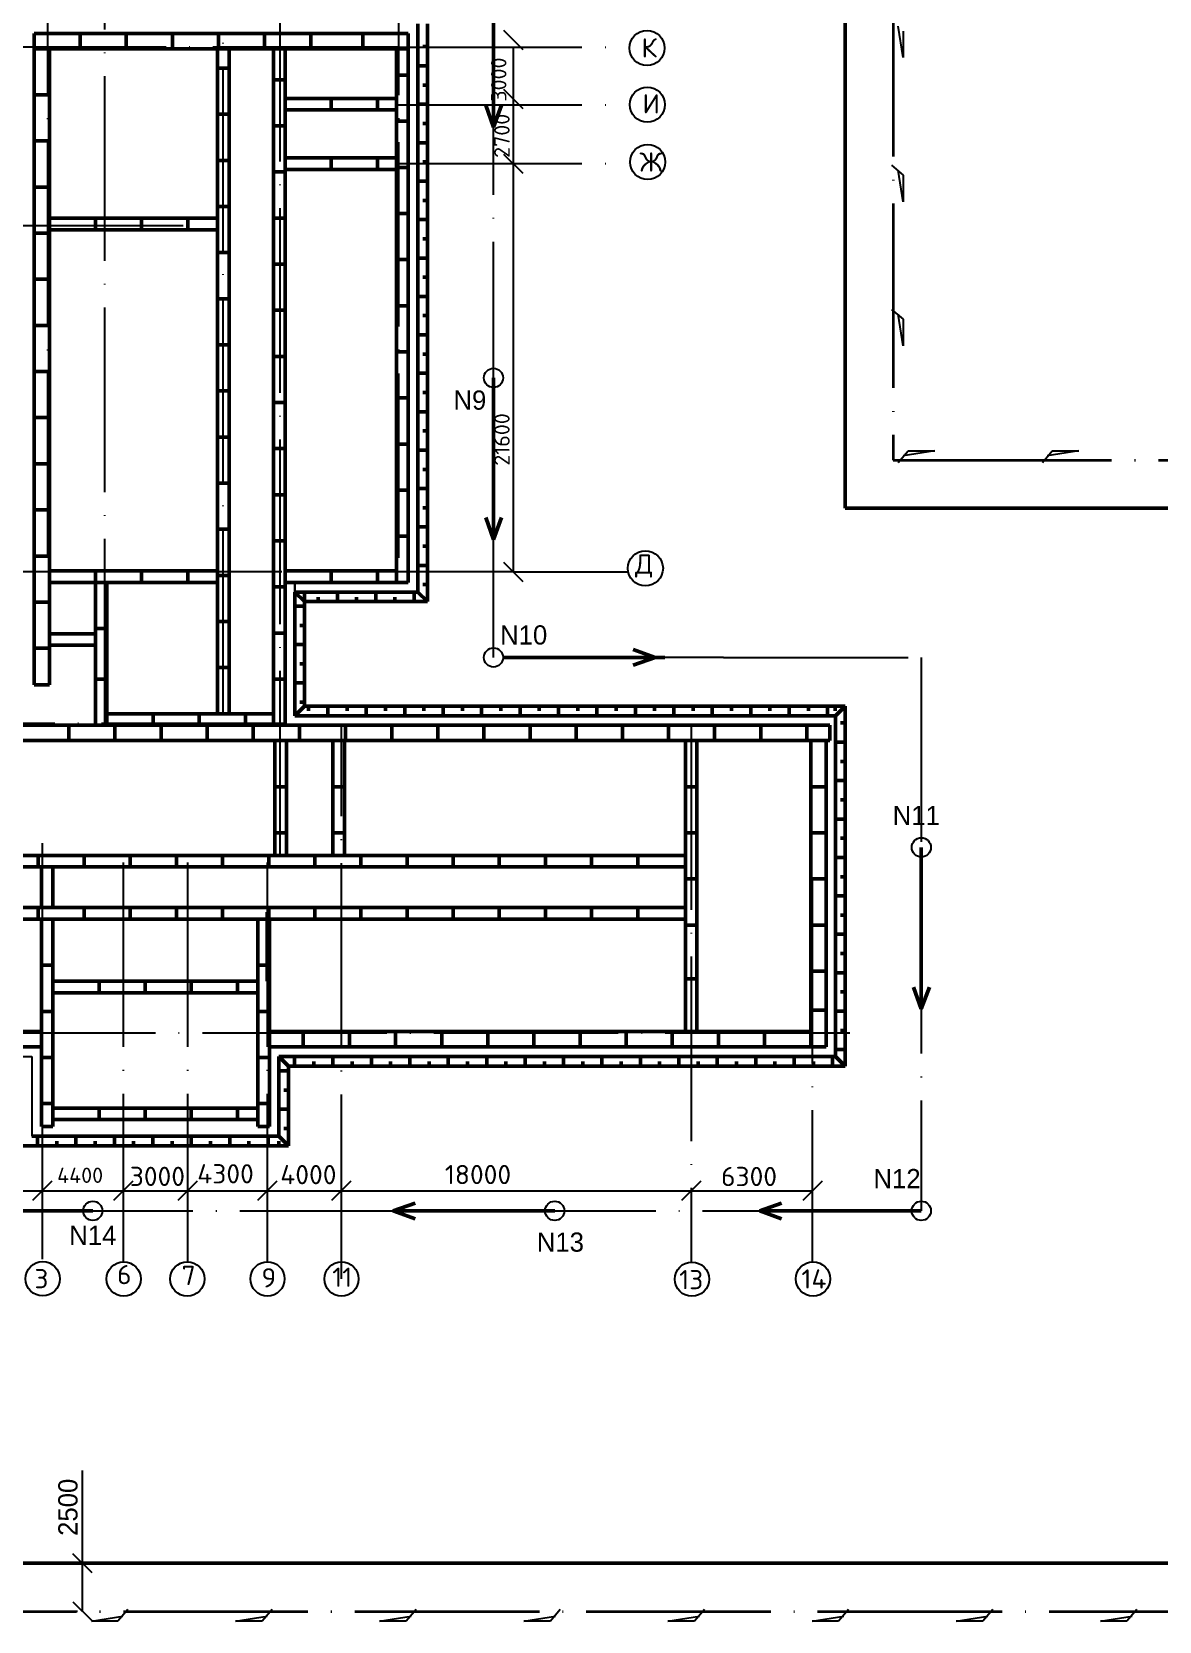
# Model space of a CAD drawing. Header units: millimetres. Extents: x 707 to 5070, y -235 to 1028.
# Drawn here: x 4573.3 to 4720, y 48.3 to 255.1 of the extents above; entities that cross this region are included whole.
import ezdxf

# ---------------------------------------------------------------- set-up
doc = ezdxf.new("R2010")
doc.units = ezdxf.units.MM
doc.linetypes.add('ACAD_ISO04W100', pattern=[30, 24, -3, 0, -3])
doc.dimstyles.new('200', dxfattribs={"dimtxt": 2.5, "dimasz": 2.5, "dimexe": 1.25, "dimexo": 0.625, "dimtad": 1, "dimdec": 0, "dimlfac": 200, "dimtxsty": 'Standard', "dimblk": 'OBLIQUE', "dimcen": 2.5, "dimadec": 0, "dimazin": 0, "dimtfac": 1, "dimtdec": 0, "dimtmove": 0, "dimatfit": 3, "dimldrblk": 'OBLIQUE', "dimfxl": 0, "dimarcsym": 0})

# ---------------------------------------------------------------- blocks, each defined once
blk = doc.blocks.new('_Oblique')
at = {"color": 0, "linetype": 'ByBlock', "lineweight": -2}
blk.add_line((-0.5, -0.5), (0.5, 0.5), dxfattribs=at)
blk = doc.blocks.new('*D301')
at = {"color": 0, "lineweight": -2}
for p, q in [((4579.92, 55.86), (4579.92, 67.95)), ((4579.29, 55.86), (4578.67, 55.86)), ((4579.92, 49.61), (4579.92, 55.86)), ((4579.29, 49.61), (4578.67, 49.61))]:
    blk.add_line(p, q, dxfattribs=at)
at = {"layer": 'Defpoints', "color": 0, "lineweight": -3}
for p in [(4579.92, 55.86), (4579.92, 55.86), (4579.92, 49.61)]:
    blk.add_point(p, dxfattribs=at)
at = {"color": 0, "lineweight": -2, "xscale": 2.5, "yscale": 2.5, "zscale": 2.5}
for p, rotation in [((4579.92, 55.86), 90), ((4579.92, 49.61), 270)]:
    blk.add_blockref('_Oblique', p, dxfattribs=dict(at, rotation=rotation))
at = {"color": 0, "insert": (4578.04, 63.15), "char_height": 2.5, "attachment_point": 5, "rotation": 90}
blk.add_mtext('2500', dxfattribs=at)

msp = doc.modelspace()

# ---------------------------------------------------------------- linework, layer by layer
at = {"linetype": 'ACAD_ISO04W100'}
for p, q in [((4575.4123, 186.6811), (4575.4123, 268.1952)), ((4582.8123, 165.1561), (4582.8123, 268.1952)), ((4598.2373, 166.4061), (4598.2373, 268.1952)), ((4605.6123, 147.9811), (4605.6123, 268.1952)), ((4621.0623, 186.6811), (4621.0623, 268.1952)), ((4633.3758, 173.7292), (4633.3758, 263.7757)), ((4620.8873, 253.1311), (4547.7665, 253.1311)), ((4620.8873, 253.1311), (4650.9917, 253.1311)), ((4620.8873, 245.6311), (4650.9917, 245.6311)), ((4620.8873, 237.9811), (4650.9917, 237.9811)), ((4593.008, 229.8811), (4547.7665, 229.8811)), ((4635.9395, 184.8811), (4469.182, 184.8811)), ((4635.9395, 184.8811), (4650.9917, 184.8811)), ((4663.313, 173.7292), (4633.3758, 173.7292)), ((4663.313, 173.7292), (4689.0258, 173.7292)), ((4689.0258, 173.7292), (4689.0258, 146.1902)), ((4606.4123, 165.1561), (4468.9451, 165.1561)), ((4613.6084, 92.8682), (4613.6084, 165.1561)), ((4659.0873, 164.9061), (4659.0873, 95.1396)), ((4574.6873, 149.5546), (4574.6873, 95.1396)), ((4585.2123, 147.0561), (4585.2123, 95.1396)), ((4593.5873, 147.0561), (4593.5873, 95.1396)), ((4603.9373, 147.0561), (4603.9373, 95.1396)), ((4674.8373, 144.9061), (4674.8373, 95.1396)), ((4689.0258, 146.1902), (4689.0258, 101.7292)), ((4679.7123, 124.8561), (4468.9451, 124.8561)), ((4510.0735, 101.7292), (4688.4368, 101.7292))]:
    msp.add_line(p, q, dxfattribs=at)
at = {"lineweight": 50}
for p, q in [((4633.3758, 263.7757), (4633.3758, 242.7513)), ((4679.1167, 262.8947), (4679.1167, 193.1378)), ((4573.6123, 254.9311), (4579.6123, 254.9311)), ((4573.6123, 254.9311), (4573.6123, 170.1561)), ((4575.4123, 254.9311), (4573.6123, 254.9311)), ((4575.4123, 254.9311), (4621.0623, 254.9311)), ((4579.6123, 254.9311), (4579.6123, 252.9311)), ((4585.6123, 254.9311), (4591.6123, 254.9311)), ((4585.6123, 252.9311), (4585.6123, 254.9311)), ((4591.6123, 254.9311), (4591.6123, 252.9311)), ((4597.6123, 254.9311), (4603.6123, 254.9311)), ((4597.6123, 252.9311), (4597.6123, 254.9311)), ((4603.6123, 254.9311), (4603.6123, 252.9311)), ((4609.6123, 254.9311), (4615.6123, 254.9311)), ((4609.6123, 252.9311), (4609.6123, 254.9311)), ((4616.3907, 254.9311), (4616.3907, 252.9311)), ((4621.0623, 254.9311), (4622.2748, 254.9311)), ((4622.2748, 254.9311), (4622.2748, 184.8811)), ((4623.5248, 254.9311), (4623.5248, 256.1811)), ((4623.5248, 182.2436), (4623.5248, 254.9311)), ((4624.7748, 180.9936), (4624.7748, 256.1811)), ((4624.7748, 255.7054), (4624.7748, 253.2054)), ((4573.6123, 252.9311), (4573.6123, 246.9311)), ((4575.6123, 252.9311), (4573.6123, 252.9311)), ((4575.6123, 252.9311), (4622.2748, 252.9311)), ((4575.6123, 170.1561), (4575.6123, 252.9311)), ((4579.6123, 252.9311), (4585.6123, 252.9311)), ((4591.6123, 252.9311), (4597.6123, 252.9311)), ((4597.4873, 166.4061), (4597.4873, 252.9311)), ((4598.2373, 252.9311), (4598.9873, 252.9311)), ((4598.9873, 252.9311), (4598.9873, 166.4061)), ((4603.6123, 252.9311), (4609.6123, 252.9311)), ((4604.7748, 252.9311), (4604.7748, 164.9061)), ((4606.2748, 183.4936), (4606.2748, 252.9311)), ((4615.6123, 252.9311), (4621.6123, 252.9311)), ((4620.7748, 184.9936), (4620.7748, 252.9311)), ((4624.7748, 253.2054), (4624.1748, 253.2054)), ((4597.4873, 250.4061), (4597.4873, 250.4061)), ((4598.9873, 250.4061), (4597.4873, 250.4061)), ((4598.9873, 244.4061), (4598.9873, 250.4061)), ((4624.7748, 250.7054), (4623.5248, 250.7054)), ((4604.7748, 248.9061), (4606.2748, 248.9061)), ((4604.7748, 242.9061), (4604.7748, 248.9061)), ((4622.2748, 249.4936), (4620.7748, 249.4936)), ((4622.2748, 243.4936), (4622.2748, 249.4936)), ((4624.7748, 248.2054), (4624.1748, 248.2054)), ((4573.6123, 246.9311), (4575.6123, 246.9311)), ((4575.6123, 246.9311), (4575.6123, 240.9311)), ((4606.2748, 246.4686), (4606.2748, 244.9686)), ((4620.7748, 246.4686), (4606.2748, 246.4686)), ((4612.2748, 244.9686), (4612.2748, 246.4686)), ((4612.2748, 246.4686), (4618.2748, 246.4686)), ((4618.2748, 246.4686), (4618.2748, 244.9686)), ((4597.4873, 244.4061), (4598.9873, 244.4061)), ((4597.4873, 238.4061), (4597.4873, 244.4061)), ((4606.2748, 244.9686), (4612.2748, 244.9686)), ((4606.2748, 244.9686), (4620.7748, 244.9686)), ((4624.7748, 245.7054), (4623.5248, 245.7054)), ((4633.3758, 242.7513), (4632.379, 245.6062)), ((4634.4264, 245.6062), (4633.3758, 242.7513)), ((4606.2748, 242.9061), (4604.7748, 242.9061)), ((4606.2748, 236.9061), (4606.2748, 242.9061)), ((4620.7748, 243.4936), (4622.2748, 243.4936)), ((4620.7748, 237.4936), (4620.7748, 243.4936)), ((4624.7748, 243.2054), (4624.1748, 243.2054)), ((4573.6123, 240.9311), (4573.6123, 234.9311)), ((4575.6123, 240.9311), (4573.6123, 240.9311)), ((4624.7748, 240.7054), (4623.5248, 240.7054)), ((4598.9873, 238.4061), (4597.4873, 238.4061)), ((4598.9873, 232.4061), (4598.9873, 238.4061)), ((4606.2748, 238.7311), (4606.2748, 237.2311)), ((4620.7748, 238.7311), (4606.2748, 238.7311)), ((4612.2748, 237.2311), (4612.2748, 238.7311)), ((4618.2748, 238.7311), (4618.2748, 237.2311)), ((4624.7748, 238.2054), (4624.1748, 238.2054)), ((4604.7748, 236.9061), (4606.2748, 236.9061)), ((4604.7748, 230.9061), (4604.7748, 236.9061)), ((4606.2748, 237.2311), (4620.7748, 237.2311)), ((4622.2748, 237.4936), (4620.7748, 237.4936)), ((4622.2748, 231.4936), (4622.2748, 237.4936)), ((4573.6123, 234.9311), (4575.6123, 234.9311)), ((4575.6123, 234.9311), (4575.6123, 228.9311)), ((4624.7748, 235.7054), (4623.5248, 235.7054)), ((4597.4873, 232.4061), (4598.9873, 232.4061)), ((4597.4873, 226.4061), (4597.4873, 232.4061)), ((4624.7748, 233.2054), (4624.1748, 233.2054)), ((4575.6123, 230.8811), (4581.6123, 230.8811)), ((4575.6123, 230.8811), (4597.4873, 230.8811)), ((4581.6123, 230.8811), (4581.6123, 229.3811)), ((4587.6123, 230.8811), (4593.6123, 230.8811)), ((4587.6123, 229.3811), (4587.6123, 230.8811)), ((4593.6123, 230.8811), (4593.6123, 229.3811)), ((4597.4873, 230.8811), (4597.4873, 229.3811)), ((4606.2748, 230.9061), (4604.7748, 230.9061)), ((4606.2748, 224.9061), (4606.2748, 230.9061)), ((4620.7748, 231.4936), (4622.2748, 231.4936)), ((4620.7748, 225.4936), (4620.7748, 231.4936)), ((4624.7748, 230.7054), (4623.5248, 230.7054)), ((4573.6123, 228.9311), (4573.6123, 222.9311)), ((4575.6123, 228.9311), (4573.6123, 228.9311)), ((4597.4873, 229.3811), (4575.6123, 229.3811)), ((4581.6123, 229.3811), (4587.6123, 229.3811)), ((4624.7748, 228.2054), (4624.1748, 228.2054)), ((4598.9873, 226.4061), (4597.4873, 226.4061)), ((4598.9873, 220.4061), (4598.9873, 226.4061)), ((4622.2748, 225.4936), (4620.7748, 225.4936)), ((4622.2748, 219.4936), (4622.2748, 225.4936)), ((4624.7748, 225.7054), (4623.5248, 225.7054)), ((4604.7748, 224.9061), (4606.2748, 224.9061)), ((4604.7748, 218.9061), (4604.7748, 224.9061)), ((4573.6123, 222.9311), (4575.6123, 222.9311)), ((4575.6123, 222.9311), (4575.6123, 216.9311)), ((4624.7748, 223.2054), (4624.1748, 223.2054)), ((4597.4873, 220.4061), (4598.9873, 220.4061)), ((4597.4873, 214.4061), (4597.4873, 220.4061)), ((4620.7748, 219.4936), (4622.2748, 219.4936)), ((4620.7748, 213.4936), (4620.7748, 219.4936)), ((4624.7748, 220.7054), (4623.5248, 220.7054)), ((4606.2748, 218.9061), (4604.7748, 218.9061)), ((4606.2748, 212.9061), (4606.2748, 218.9061)), ((4624.7748, 218.2054), (4624.1748, 218.2054)), ((4573.6123, 216.9311), (4573.6123, 210.9311)), ((4575.6123, 216.9311), (4573.6123, 216.9311)), ((4624.7748, 215.7054), (4623.5248, 215.7054)), ((4598.9873, 214.4061), (4597.4873, 214.4061)), ((4598.9873, 208.4061), (4598.9873, 214.4061)), ((4622.2748, 213.4936), (4620.7748, 213.4936)), ((4622.2748, 207.4936), (4622.2748, 213.4936)), ((4624.7748, 213.2054), (4624.1748, 213.2054)), ((4604.7748, 212.9061), (4606.2748, 212.9061)), ((4604.7748, 206.9061), (4604.7748, 212.9061)), ((4573.6123, 210.9311), (4575.6123, 210.9311)), ((4575.6123, 210.9311), (4575.6123, 204.9311)), ((4624.7748, 210.7054), (4623.5248, 210.7054)), ((4633.3758, 210.105), (4633.3758, 189.0806)), ((4597.4873, 208.4061), (4598.9873, 208.4061)), ((4597.4873, 202.4061), (4597.4873, 208.4061)), ((4606.2748, 206.9061), (4604.7748, 206.9061)), ((4606.2748, 200.9061), (4606.2748, 206.9061)), ((4620.7748, 207.4936), (4622.2748, 207.4936)), ((4620.7748, 201.4936), (4620.7748, 207.4936)), ((4624.7748, 208.2054), (4624.1748, 208.2054)), ((4573.6123, 204.9311), (4573.6123, 198.9311)), ((4575.6123, 204.9311), (4573.6123, 204.9311)), ((4624.7748, 205.7054), (4623.5248, 205.7054)), ((4624.7748, 203.2054), (4624.1748, 203.2054)), ((4598.9873, 202.4061), (4597.4873, 202.4061)), ((4598.9873, 196.4061), (4598.9873, 202.4061)), ((4604.7748, 200.9061), (4606.2748, 200.9061)), ((4604.7748, 194.9061), (4604.7748, 200.9061)), ((4622.2748, 201.4936), (4620.7748, 201.4936)), ((4622.2748, 195.4936), (4622.2748, 201.4936)), ((4624.7748, 200.7054), (4623.5248, 200.7054)), ((4573.6123, 198.9311), (4575.6123, 198.9311)), ((4575.6123, 198.9311), (4575.6123, 192.9311)), ((4624.7748, 198.2054), (4624.1748, 198.2054)), ((4597.4873, 196.4061), (4598.9873, 196.4061)), ((4597.4873, 190.4061), (4597.4873, 196.4061)), ((4606.2748, 194.9061), (4604.7748, 194.9061)), ((4606.2748, 188.9061), (4606.2748, 194.9061)), ((4620.7748, 195.4936), (4622.2748, 195.4936)), ((4620.7748, 189.4936), (4620.7748, 195.4936)), ((4624.7748, 195.7054), (4623.5248, 195.7054)), ((4573.6123, 192.9311), (4573.6123, 186.9311)), ((4575.6123, 192.9311), (4573.6123, 192.9311)), ((4624.7748, 193.2054), (4624.1748, 193.2054)), ((4679.1167, 193.1378), (4689.7667, 193.1378)), ((4689.7667, 193.1378), (4734.7667, 193.1378)), ((4598.9873, 190.4061), (4597.4873, 190.4061)), ((4598.9873, 184.4061), (4598.9873, 190.4061)), ((4624.7748, 190.7054), (4623.5248, 190.7054)), ((4633.3758, 189.0806), (4632.379, 191.9355)), ((4634.4264, 191.9355), (4633.3758, 189.0806)), ((4604.7748, 188.9061), (4606.2748, 188.9061)), ((4604.7748, 182.9061), (4604.7748, 188.9061)), ((4622.2748, 189.4936), (4620.7748, 189.4936)), ((4622.2748, 183.4936), (4622.2748, 189.4936)), ((4624.7748, 188.2054), (4624.1748, 188.2054)), ((4573.6123, 186.9311), (4575.6123, 186.9311)), ((4575.6123, 186.9311), (4575.6123, 180.9311)), ((4575.6123, 184.9936), (4575.6123, 183.4936)), ((4597.4873, 184.9936), (4575.6123, 184.9936)), ((4581.6123, 184.9936), (4587.6123, 184.9936)), ((4581.6123, 183.4936), (4581.6123, 184.9936)), ((4587.6123, 184.9936), (4587.6123, 183.4936)), ((4593.6123, 183.4936), (4593.6123, 184.9936)), ((4597.4873, 183.4936), (4597.4873, 184.9936)), ((4597.4873, 184.4061), (4598.9873, 184.4061)), ((4597.4873, 178.4061), (4597.4873, 184.4061)), ((4606.2748, 184.9936), (4620.7748, 184.9936)), ((4606.2748, 183.4936), (4606.2748, 184.9936)), ((4612.2748, 184.9936), (4618.2748, 184.9936)), ((4612.2748, 183.4936), (4612.2748, 184.9936)), ((4618.2748, 184.9936), (4618.2748, 183.4936)), ((4620.7748, 184.9936), (4620.7748, 183.4936)), ((4622.2748, 184.8811), (4622.2748, 183.4936)), ((4624.7748, 185.7054), (4623.5248, 185.7054)), ((4575.6123, 183.4936), (4581.6123, 183.4936)), ((4575.6123, 183.4936), (4581.5998, 183.4936)), ((4581.5998, 183.4936), (4583.0998, 183.4936)), ((4581.5998, 164.9061), (4581.5998, 183.4936)), ((4581.6123, 183.4936), (4581.6123, 177.4936)), ((4583.0998, 183.4936), (4597.4873, 183.4936)), ((4583.0998, 183.4936), (4583.0998, 164.9061)), ((4587.6123, 183.4936), (4593.6123, 183.4936)), ((4606.2748, 182.9061), (4604.7748, 182.9061)), ((4606.2748, 183.4936), (4612.2748, 183.4936)), ((4606.2748, 183.4936), (4622.2748, 183.4936)), ((4606.2748, 164.9061), (4606.2748, 183.4936)), ((4606.2748, 176.9061), (4606.2748, 182.9061)), ((4607.5248, 166.1561), (4607.5248, 182.2436)), ((4607.5248, 182.2436), (4622.2748, 182.2436)), ((4608.7748, 180.9936), (4607.5248, 182.2436)), ((4608.7748, 180.9936), (4608.7748, 182.2436)), ((4613.0662, 180.9936), (4613.0662, 182.2436)), ((4618.0662, 180.9936), (4618.0662, 182.2436)), ((4622.2748, 182.2436), (4623.5248, 182.2436)), ((4623.0662, 180.9936), (4623.0662, 182.2436)), ((4624.7748, 180.9936), (4623.5248, 182.2436)), ((4624.7748, 183.2054), (4624.1748, 183.2054)), ((4573.6123, 180.9311), (4573.6123, 174.9311)), ((4575.6123, 180.9311), (4573.6123, 180.9311)), ((4608.7748, 180.4081), (4607.5248, 180.4081)), ((4608.7748, 167.4061), (4608.7748, 180.9936)), ((4608.7748, 180.9936), (4623.5248, 180.9936)), ((4608.7748, 180.4081), (4608.7748, 177.9081)), ((4610.5662, 180.9936), (4610.5662, 181.5936)), ((4615.5662, 180.9936), (4615.5662, 181.5936)), ((4620.5662, 180.9936), (4620.5662, 181.5936)), ((4623.5248, 180.9936), (4624.7748, 180.9936)), ((4598.9873, 178.4061), (4597.4873, 178.4061)), ((4598.9873, 172.4061), (4598.9873, 178.4061)), ((4608.7748, 177.9081), (4608.1748, 177.9081)), ((4575.6123, 176.8248), (4575.6123, 175.3248)), ((4575.6123, 176.8248), (4581.5998, 176.8248)), ((4581.6123, 177.4936), (4583.0998, 177.4936)), ((4583.0998, 177.4936), (4583.0998, 171.4936)), ((4604.7748, 176.9061), (4606.2748, 176.9061)), ((4604.7748, 170.9061), (4604.7748, 176.9061)), ((4573.6123, 174.9311), (4575.6123, 174.9311)), ((4575.6123, 175.3248), (4581.5998, 175.3248)), ((4608.7748, 175.4081), (4607.5248, 175.4081)), ((4634.6258, 173.7292), (4655.6502, 173.7292)), ((4651.5453, 174.7798), (4654.4002, 173.7292)), ((4654.4002, 173.7292), (4651.5453, 172.7324)), ((4597.4873, 172.4061), (4598.9873, 172.4061)), ((4597.4873, 166.4061), (4597.4873, 172.4061)), ((4608.7748, 172.9081), (4608.1748, 172.9081)), ((4575.6123, 170.1561), (4573.6123, 170.1561)), ((4581.5998, 171.4936), (4581.5998, 165.4936)), ((4583.0998, 170.9265), (4581.5998, 170.9265)), ((4606.2748, 170.9061), (4604.7748, 170.9061)), ((4606.2748, 164.9061), (4606.2748, 170.9061)), ((4608.7748, 170.4081), (4607.5248, 170.4081)), ((4608.7748, 167.9081), (4608.1748, 167.9081)), ((4581.5998, 165.4936), (4581.5998, 164.9061)), ((4583.0998, 166.4061), (4589.0998, 166.4061)), ((4583.0998, 166.4061), (4604.7748, 166.4061)), ((4589.0998, 166.4061), (4589.0998, 164.9061)), ((4595.0998, 166.4061), (4601.0998, 166.4061)), ((4595.0998, 164.9061), (4595.0998, 166.4061)), ((4598.9873, 166.4061), (4597.4873, 166.4061)), ((4601.0998, 166.4061), (4601.0998, 164.9061)), ((4608.7748, 167.4061), (4607.5248, 166.1561)), ((4677.877, 166.1561), (4607.5248, 166.1561)), ((4679.127, 167.4061), (4608.7748, 167.4061)), ((4609.3341, 167.4061), (4609.3341, 166.8061)), ((4611.8341, 167.4061), (4611.8341, 166.1561)), ((4614.3341, 167.4061), (4614.3341, 166.8061)), ((4616.8341, 167.4061), (4616.8341, 166.1561)), ((4619.3341, 167.4061), (4619.3341, 166.8061)), ((4621.8341, 167.4061), (4621.8341, 166.1561)), ((4624.3341, 167.4061), (4624.3341, 166.8061)), ((4626.8341, 167.4061), (4626.8341, 166.1561)), ((4629.3341, 167.4061), (4629.3341, 166.8061)), ((4631.8341, 167.4061), (4631.8341, 166.1561)), ((4634.3341, 167.4061), (4634.3341, 166.8061)), ((4636.8341, 167.4061), (4636.8341, 166.1561)), ((4639.3341, 167.4061), (4639.3341, 166.8061)), ((4641.8341, 167.4061), (4641.8341, 166.1561)), ((4644.3341, 167.4061), (4644.3341, 166.8061)), ((4646.8341, 167.4061), (4646.8341, 166.1561)), ((4649.3341, 167.4061), (4649.3341, 166.8061)), ((4651.8341, 167.4061), (4651.8341, 166.1561)), ((4654.3341, 167.4061), (4654.3341, 166.8061)), ((4656.8341, 167.4061), (4656.8341, 166.1561)), ((4659.3341, 167.4061), (4659.3341, 166.8061)), ((4661.8341, 167.4061), (4661.8341, 166.1561)), ((4664.3341, 167.4061), (4664.3341, 166.8061)), ((4666.8341, 167.4061), (4666.8341, 166.1561)), ((4669.3341, 167.4061), (4669.3341, 166.8061)), ((4671.8341, 167.4061), (4671.8341, 166.1561)), ((4676.8341, 167.4061), (4674.3341, 167.4061)), ((4674.3341, 167.4061), (4674.3341, 166.8061)), ((4676.8341, 167.4061), (4676.2341, 167.4061)), ((4676.8341, 167.4061), (4676.8341, 166.1561)), ((4677.8231, 167.4061), (4677.8231, 166.8061)), ((4679.127, 167.4061), (4677.877, 166.1561)), ((4677.877, 164.9061), (4677.877, 166.1561)), ((4679.127, 166.1561), (4679.127, 167.4061)), ((4679.127, 120.5561), (4679.127, 166.1561)), ((4488.1373, 164.9061), (4676.6373, 164.9061)), ((4572.1373, 164.9061), (4578.1373, 164.9061)), ((4578.1373, 164.9061), (4578.1373, 162.9061)), ((4582.8123, 164.9061), (4581.5998, 164.9061)), ((4604.7748, 164.9061), (4582.8123, 164.9061)), ((4584.1373, 164.9061), (4590.1373, 164.9061)), ((4584.1373, 162.9061), (4584.1373, 164.9061)), ((4589.0998, 164.9061), (4595.0998, 164.9061)), ((4590.1373, 164.9061), (4590.1373, 162.9061)), ((4596.1373, 164.9061), (4602.1373, 164.9061)), ((4596.1373, 162.9061), (4596.1373, 164.9061)), ((4602.1373, 164.9061), (4602.1373, 162.9061)), ((4608.1373, 164.9061), (4614.1373, 164.9061)), ((4608.1373, 162.9061), (4608.1373, 164.9061)), ((4614.1373, 164.9061), (4614.1373, 162.9061)), ((4620.1373, 164.9061), (4626.1373, 164.9061)), ((4620.1373, 162.9061), (4620.1373, 164.9061)), ((4626.1373, 164.9061), (4626.1373, 162.9061)), ((4632.1373, 164.9061), (4638.1373, 164.9061)), ((4632.1373, 162.9061), (4632.1373, 164.9061)), ((4638.1373, 164.9061), (4638.1373, 162.9061)), ((4644.1373, 164.9061), (4650.1373, 164.9061)), ((4644.1373, 162.9061), (4644.1373, 164.9061)), ((4650.1373, 164.9061), (4650.1373, 162.9061)), ((4656.1373, 164.9061), (4662.1373, 164.9061)), ((4656.1373, 162.9061), (4656.1373, 164.9061)), ((4662.1373, 164.9061), (4662.1373, 162.9061)), ((4668.1373, 164.9061), (4674.1373, 164.9061)), ((4668.1373, 162.9061), (4668.1373, 164.9061)), ((4674.1373, 164.9061), (4674.1373, 162.9061)), ((4677.1373, 164.9061), (4676.6373, 164.9061)), ((4677.1373, 162.9061), (4677.1373, 164.9061)), ((4677.877, 121.8061), (4677.877, 164.9061)), ((4679.127, 165.2057), (4678.527, 165.2057)), ((4490.1373, 162.9061), (4674.6373, 162.9061)), ((4578.1373, 162.9061), (4584.1373, 162.9061)), ((4590.1373, 162.9061), (4596.1373, 162.9061)), ((4602.1373, 162.9061), (4608.1373, 162.9061)), ((4604.9498, 162.9061), (4604.9498, 156.9061)), ((4604.9498, 162.9061), (4604.9498, 147.9811)), ((4606.4498, 162.9061), (4604.9498, 162.9061)), ((4606.4498, 147.9811), (4606.4498, 162.9061)), ((4612.4959, 162.9061), (4612.4959, 156.9061)), ((4612.4959, 162.9061), (4613.9959, 162.9061)), ((4612.4959, 147.9811), (4612.4959, 162.9061)), ((4613.9959, 162.9061), (4613.9959, 147.9811)), ((4614.1373, 162.9061), (4620.1373, 162.9061)), ((4626.1373, 162.9061), (4632.1373, 162.9061)), ((4638.1373, 162.9061), (4644.1373, 162.9061)), ((4650.1373, 162.9061), (4656.1373, 162.9061)), ((4658.3373, 162.9061), (4658.3373, 156.9061)), ((4658.3373, 162.9061), (4659.8373, 162.9061)), ((4658.3373, 125.0561), (4658.3373, 162.9061)), ((4659.8373, 162.9061), (4659.8373, 125.0561)), ((4662.1373, 162.9061), (4668.1373, 162.9061)), ((4674.1373, 162.9061), (4677.1373, 162.9061)), ((4674.6373, 162.9061), (4674.6373, 125.0561)), ((4676.6373, 162.9061), (4676.6373, 156.9061)), ((4676.6373, 162.9061), (4676.6373, 124.8561)), ((4677.877, 162.7057), (4679.127, 162.7057)), ((4679.127, 160.2057), (4678.527, 160.2057)), ((4677.877, 157.7057), (4679.127, 157.7057)), ((4604.9498, 156.9061), (4606.4498, 156.9061)), ((4606.4498, 156.9061), (4606.4498, 150.9061)), ((4612.4959, 156.9061), (4613.9959, 156.9061)), ((4613.9959, 156.9061), (4613.9959, 150.9061)), ((4658.3373, 156.9061), (4659.8373, 156.9061)), ((4659.8373, 156.9061), (4659.8373, 150.9061)), ((4674.6373, 156.9061), (4674.6373, 150.9061)), ((4676.6373, 156.9061), (4674.6373, 156.9061)), ((4679.127, 155.2057), (4678.527, 155.2057)), ((4677.877, 152.7057), (4679.127, 152.7057)), ((4606.4498, 150.9061), (4604.9498, 150.9061)), ((4613.9959, 150.9061), (4612.4959, 150.9061)), ((4658.3373, 150.9061), (4658.3373, 144.9061)), ((4659.8373, 150.9061), (4658.3373, 150.9061)), ((4674.6373, 150.9061), (4676.6373, 150.9061)), ((4676.6373, 150.9061), (4676.6373, 144.9061)), ((4679.127, 150.2057), (4678.527, 150.2057)), ((4689.0258, 149.0188), (4689.0258, 127.9944)), ((4490.1373, 147.9811), (4658.3373, 147.9811)), ((4574.1373, 147.9811), (4580.1373, 147.9811)), ((4574.1373, 146.4811), (4574.1373, 147.9811)), ((4580.1373, 147.9811), (4580.1373, 146.4811)), ((4586.1373, 147.9811), (4592.1373, 147.9811)), ((4586.1373, 146.4811), (4586.1373, 147.9811)), ((4592.1373, 147.9811), (4592.1373, 146.4811)), ((4598.1373, 147.9811), (4604.1373, 147.9811)), ((4598.1373, 146.4811), (4598.1373, 147.9811)), ((4604.1373, 147.9811), (4604.1373, 146.4811)), ((4605.6123, 147.9811), (4606.4498, 147.9811)), ((4610.1373, 147.9811), (4616.1373, 147.9811)), ((4610.1373, 146.4811), (4610.1373, 147.9811)), ((4613.6084, 147.9811), (4612.4959, 147.9811)), ((4616.1373, 147.9811), (4616.1373, 146.4811)), ((4622.1373, 147.9811), (4628.1373, 147.9811)), ((4622.1373, 146.4811), (4622.1373, 147.9811)), ((4628.1373, 147.9811), (4628.1373, 146.4811)), ((4634.1373, 147.9811), (4640.1373, 147.9811)), ((4634.1373, 146.4811), (4634.1373, 147.9811)), ((4640.1373, 147.9811), (4640.1373, 146.4811)), ((4646.1373, 147.9811), (4652.1373, 147.9811)), ((4646.1373, 146.4811), (4646.1373, 147.9811)), ((4652.1373, 147.9811), (4652.1373, 146.4811)), ((4677.877, 147.7057), (4679.127, 147.7057)), ((4658.3373, 146.4811), (4490.1373, 146.4811)), ((4568.1373, 146.4811), (4574.1373, 146.4811)), ((4574.5748, 141.1811), (4574.5748, 146.4811)), ((4576.0748, 141.1811), (4576.0748, 146.4811)), ((4580.1373, 146.4811), (4586.1373, 146.4811)), ((4592.1373, 146.4811), (4598.1373, 146.4811)), ((4604.1373, 146.4811), (4610.1373, 146.4811)), ((4616.1373, 146.4811), (4622.1373, 146.4811)), ((4628.1373, 146.4811), (4634.1373, 146.4811)), ((4640.1373, 146.4811), (4646.1373, 146.4811)), ((4658.3373, 144.9061), (4659.8373, 144.9061)), ((4659.8373, 144.9061), (4659.8373, 138.9061)), ((4674.6373, 144.9061), (4674.6373, 138.9061)), ((4676.6373, 144.9061), (4674.6373, 144.9061)), ((4679.127, 145.2057), (4678.527, 145.2057)), ((4677.877, 142.7057), (4679.127, 142.7057)), ((4658.3373, 141.1811), (4490.1373, 141.1811)), ((4574.1373, 139.6811), (4574.1373, 141.1811)), ((4574.1373, 141.1811), (4580.1373, 141.1811)), ((4580.1373, 141.1811), (4580.1373, 139.6811)), ((4586.1373, 139.6811), (4586.1373, 141.1811)), ((4586.1373, 141.1811), (4592.1373, 141.1811)), ((4592.1373, 141.1811), (4592.1373, 139.6811)), ((4598.1373, 139.6811), (4598.1373, 141.1811)), ((4598.1373, 141.1811), (4604.1373, 141.1811)), ((4604.1373, 141.1811), (4604.1373, 139.6811)), ((4605.6123, 141.1811), (4606.4498, 141.1811)), ((4610.1373, 139.6811), (4610.1373, 141.1811)), ((4610.1373, 141.1811), (4616.1373, 141.1811)), ((4613.6084, 141.1811), (4612.4959, 141.1811)), ((4616.1373, 141.1811), (4616.1373, 139.6811)), ((4622.1373, 139.6811), (4622.1373, 141.1811)), ((4622.1373, 141.1811), (4628.1373, 141.1811)), ((4628.1373, 141.1811), (4628.1373, 139.6811)), ((4634.1373, 139.6811), (4634.1373, 141.1811)), ((4634.1373, 141.1811), (4640.1373, 141.1811)), ((4640.1373, 141.1811), (4640.1373, 139.6811)), ((4646.1373, 139.6811), (4646.1373, 141.1811)), ((4646.1373, 141.1811), (4652.1373, 141.1811)), ((4652.1373, 141.1811), (4652.1373, 139.6811)), ((4674.6373, 139.6811), (4674.6373, 141.1811)), ((4490.1373, 139.6811), (4658.3373, 139.6811)), ((4568.1373, 139.6811), (4574.1373, 139.6811)), ((4574.5748, 139.6811), (4574.5748, 133.6811)), ((4574.5748, 123.0561), (4574.5748, 139.6811)), ((4576.0748, 123.0561), (4576.0748, 139.6811)), ((4580.1373, 139.6811), (4586.1373, 139.6811)), ((4592.1373, 139.6811), (4598.1373, 139.6811)), ((4602.7248, 139.6811), (4602.7248, 133.6811)), ((4602.7248, 139.6811), (4604.2248, 139.6811)), ((4602.7248, 123.0561), (4602.7248, 139.6811)), ((4603.9373, 140.6061), (4603.9373, 131.6061)), ((4604.1373, 139.6811), (4610.1373, 139.6811)), ((4604.2248, 139.6811), (4604.2248, 123.0561)), ((4616.1373, 139.6811), (4622.1373, 139.6811)), ((4628.1373, 139.6811), (4634.1373, 139.6811)), ((4640.1373, 139.6811), (4646.1373, 139.6811)), ((4658.3373, 138.9061), (4658.3373, 132.9061)), ((4659.8373, 138.9061), (4658.3373, 138.9061)), ((4674.6373, 138.9061), (4676.6373, 138.9061)), ((4676.6373, 138.9061), (4676.6373, 132.9061)), ((4679.127, 140.2057), (4678.527, 140.2057)), ((4677.877, 137.7057), (4679.127, 137.7057)), ((4679.127, 135.2057), (4678.527, 135.2057)), ((4574.5748, 133.6811), (4576.0748, 133.6811)), ((4576.0748, 133.6811), (4576.0748, 127.6811)), ((4602.7248, 133.6811), (4604.2248, 133.6811)), ((4604.2248, 133.6811), (4604.2248, 127.6811)), ((4659.8373, 132.9061), (4659.8373, 126.9061)), ((4674.6373, 132.9061), (4674.6373, 126.9061)), ((4676.6373, 132.9061), (4674.6373, 132.9061)), ((4677.877, 132.7057), (4679.127, 132.7057)), ((4576.0748, 131.6061), (4582.0748, 131.6061)), ((4576.0748, 131.6061), (4576.0748, 130.1061)), ((4602.7248, 131.6061), (4576.0748, 131.6061)), ((4582.0748, 131.6061), (4582.0748, 130.1061)), ((4588.0748, 131.6061), (4594.0748, 131.6061)), ((4588.0748, 130.1061), (4588.0748, 131.6061)), ((4594.0748, 131.6061), (4594.0748, 130.1061)), ((4600.0748, 130.1061), (4600.0748, 131.6061)), ((4658.3373, 131.9139), (4659.8373, 131.9139)), ((4689.0258, 127.9944), (4688.029, 130.8493)), ((4690.0764, 130.8493), (4689.0258, 127.9944)), ((4576.0748, 130.1061), (4602.7248, 130.1061)), ((4582.0748, 130.1061), (4588.0748, 130.1061)), ((4594.0748, 130.1061), (4600.0748, 130.1061)), ((4602.7248, 130.1061), (4602.7248, 115.1061)), ((4679.127, 130.2057), (4678.527, 130.2057)), ((4574.5748, 127.6811), (4574.5748, 121.6811)), ((4576.0748, 127.6811), (4574.5748, 127.6811)), ((4602.7248, 127.6811), (4602.7248, 121.6811)), ((4604.2248, 127.6811), (4602.7248, 127.6811)), ((4674.6373, 127.8464), (4676.6373, 127.8464)), ((4676.6373, 126.9061), (4676.6373, 123.9061)), ((4677.877, 127.7057), (4679.127, 127.7057)), ((4490.1373, 125.0561), (4574.5748, 125.0561)), ((4674.6373, 125.0561), (4604.2248, 125.0561)), ((4608.6373, 123.0561), (4608.6373, 125.0561)), ((4614.6373, 125.0561), (4614.6373, 123.0561)), ((4620.6373, 125.0561), (4614.6373, 125.0561)), ((4620.6373, 123.0561), (4620.6373, 125.0561)), ((4626.6373, 125.0561), (4626.6373, 123.0561)), ((4632.6373, 125.0561), (4626.6373, 125.0561)), ((4632.6373, 123.0561), (4632.6373, 125.0561)), ((4638.6373, 125.0561), (4638.6373, 123.0561)), ((4644.6373, 125.0561), (4638.6373, 125.0561)), ((4644.6373, 123.0561), (4644.6373, 125.0561)), ((4650.6373, 125.0561), (4650.6373, 123.0561)), ((4656.6373, 125.0561), (4650.6373, 125.0561)), ((4656.6373, 123.0561), (4656.6373, 125.0561)), ((4659.0873, 125.0561), (4658.3373, 125.0561)), ((4662.6373, 125.0561), (4662.6373, 123.0561)), ((4668.6373, 125.0561), (4662.6373, 125.0561)), ((4668.6373, 123.0561), (4668.6373, 125.0561)), ((4674.6373, 125.0561), (4674.6373, 123.0561)), ((4676.6373, 124.8561), (4676.6373, 123.0561)), ((4679.127, 125.2057), (4678.527, 125.2057)), ((4679.127, 122.7057), (4679.127, 125.2057)), ((4489.9373, 123.0561), (4574.5748, 123.0561)), ((4574.5748, 123.0561), (4574.5748, 113.6061)), ((4576.0748, 123.0561), (4576.0748, 115.1061)), ((4604.2248, 123.0561), (4604.2248, 113.6061)), ((4676.6373, 123.0561), (4604.2248, 123.0561)), ((4614.6373, 123.0561), (4608.6373, 123.0561)), ((4626.6373, 123.0561), (4620.6373, 123.0561)), ((4638.6373, 123.0561), (4632.6373, 123.0561)), ((4650.6373, 123.0561), (4644.6373, 123.0561)), ((4662.6373, 123.0561), (4656.6373, 123.0561)), ((4674.6373, 123.0561), (4668.6373, 123.0561)), ((4677.877, 122.7057), (4679.127, 122.7057)), ((4574.5748, 121.6811), (4576.0748, 121.6811)), ((4576.0748, 121.6811), (4576.0748, 115.6811)), ((4602.7248, 121.6811), (4604.2248, 121.6811)), ((4604.2248, 121.6811), (4604.2248, 115.6811)), ((4605.4748, 111.4311), (4605.4748, 121.8061)), ((4605.4748, 121.8061), (4676.627, 121.8061)), ((4606.7248, 120.5561), (4605.4748, 121.8061)), ((4606.7248, 110.1811), (4606.7248, 120.5561)), ((4606.7248, 120.5561), (4677.877, 120.5561)), ((4607.4911, 121.8061), (4607.4911, 120.5561)), ((4609.9911, 120.5561), (4609.9911, 121.1561)), ((4612.4911, 121.8061), (4612.4911, 120.5561)), ((4614.9911, 120.5561), (4614.9911, 121.1561)), ((4617.4911, 121.8061), (4617.4911, 120.5561)), ((4619.9911, 120.5561), (4619.9911, 121.1561)), ((4622.4911, 121.8061), (4622.4911, 120.5561)), ((4624.9911, 120.5561), (4624.9911, 121.1561)), ((4627.4911, 121.8061), (4627.4911, 120.5561)), ((4629.9911, 120.5561), (4629.9911, 121.1561)), ((4632.4911, 121.8061), (4632.4911, 120.5561)), ((4634.9911, 120.5561), (4634.9911, 121.1561)), ((4637.4911, 121.8061), (4637.4911, 120.5561)), ((4639.9911, 120.5561), (4639.9911, 121.1561)), ((4642.4911, 121.8061), (4642.4911, 120.5561)), ((4644.9911, 120.5561), (4644.9911, 121.1561)), ((4647.4911, 121.8061), (4647.4911, 120.5561)), ((4649.9911, 120.5561), (4649.9911, 121.1561)), ((4652.4911, 121.8061), (4652.4911, 120.5561)), ((4654.9911, 120.5561), (4654.9911, 121.1561)), ((4657.4911, 121.8061), (4657.4911, 120.5561)), ((4659.9911, 120.5561), (4659.9911, 121.1561)), ((4662.4911, 121.8061), (4662.4911, 120.5561)), ((4664.9911, 120.5561), (4664.9911, 121.1561)), ((4667.4911, 121.8061), (4667.4911, 120.5561)), ((4669.9911, 120.5561), (4669.9911, 121.1561)), ((4672.4911, 121.8061), (4672.4911, 120.5561)), ((4674.9911, 120.5561), (4674.9911, 121.1561)), ((4676.627, 121.8061), (4677.877, 121.8061)), ((4677.4911, 121.8061), (4677.4911, 120.5561)), ((4679.127, 120.5561), (4677.877, 121.8061)), ((4677.877, 120.5561), (4679.127, 120.5561)), ((4605.4748, 119.9459), (4606.7248, 119.9459)), ((4606.1248, 117.4459), (4606.7248, 117.4459)), ((4576.0748, 115.6811), (4574.5748, 115.6811)), ((4576.0748, 115.6811), (4576.0748, 112.6811)), ((4602.7248, 115.1061), (4576.0748, 115.1061)), ((4582.0748, 115.1061), (4588.0748, 115.1061)), ((4582.0748, 113.6061), (4582.0748, 115.1061)), ((4588.0748, 115.1061), (4588.0748, 113.6061)), ((4594.0748, 115.1061), (4600.0748, 115.1061)), ((4594.0748, 113.6061), (4594.0748, 115.1061)), ((4600.0748, 115.1061), (4600.0748, 113.6061)), ((4602.7248, 115.6811), (4602.7248, 112.6811)), ((4604.2248, 115.6811), (4602.7248, 115.6811)), ((4605.4748, 114.9459), (4606.7248, 114.9459)), ((4574.572, 112.6811), (4574.572, 113.6061)), ((4576.0748, 112.6811), (4574.572, 112.6811)), ((4576.0748, 113.6061), (4582.0748, 113.6061)), ((4576.0748, 113.6061), (4602.7248, 113.6061)), ((4588.0748, 113.6061), (4594.0748, 113.6061)), ((4602.7248, 112.6811), (4604.2248, 112.6811)), ((4604.2248, 112.6811), (4604.2248, 113.6061)), ((4606.1248, 112.4459), (4606.7248, 112.4459)), ((4572.0748, 110.1811), (4605.4748, 110.1811)), ((4573.3248, 111.4311), (4604.2248, 111.4311)), ((4574.0705, 111.4311), (4574.0705, 110.1811)), ((4574.0705, 110.1811), (4576.5705, 110.1811)), ((4576.5705, 110.1811), (4576.5705, 110.7811)), ((4579.0705, 111.4311), (4579.0705, 110.1811)), ((4581.5705, 110.1811), (4581.5705, 110.7811)), ((4584.0705, 111.4311), (4584.0705, 110.1811)), ((4586.5705, 110.1811), (4586.5705, 110.7811)), ((4589.0705, 111.4311), (4589.0705, 110.1811)), ((4591.5705, 110.1811), (4591.5705, 110.7811)), ((4594.0705, 111.4311), (4594.0705, 110.1811)), ((4596.5705, 110.1811), (4596.5705, 110.7811)), ((4599.0705, 111.4311), (4599.0705, 110.1811)), ((4601.5705, 110.1811), (4601.5705, 110.7811)), ((4604.0705, 111.4311), (4604.0705, 110.1811)), ((4604.2248, 111.4311), (4605.4748, 111.4311)), ((4605.4748, 111.4311), (4606.7248, 110.1811)), ((4605.4748, 110.1811), (4605.4748, 110.7811)), ((4605.4748, 110.1811), (4606.7248, 110.1811)), ((4581.2545, 101.7292), (4560.2301, 101.7292)), ((4620.3182, 101.7292), (4623.1731, 102.726)), ((4641.3426, 101.7292), (4620.3182, 101.7292)), ((4623.1731, 100.6786), (4620.3182, 101.7292)), ((4668.0014, 101.7292), (4670.8563, 102.726)), ((4670.8563, 100.6786), (4668.0014, 101.7292)), ((4689.0258, 101.7292), (4668.0014, 101.7292)), ((4734.7667, 55.8618), (4425.0697, 55.8618))]:
    msp.add_line(p, q, dxfattribs=at)
at = {"linetype": 'ACAD_ISO04W100', "lineweight": 35}
for p, q in [((4685.3667, 262.8947), (4685.3667, 199.3878)), ((4685.3667, 199.3878), (4689.7667, 199.3878)), ((4689.7667, 199.3878), (4741.0167, 199.3878)), ((4704.1167, 199.3878), (4708.5167, 199.3878)), ((4525.041, 49.6118), (4741.0167, 49.6118))]:
    msp.add_line(p, q, dxfattribs=at)
for p, q in [((4623.5248, 254.9311), (4623.5248, 256.1811)), ((4623.5248, 182.2436), (4623.5248, 254.9311)), ((4624.7748, 180.9936), (4624.7748, 256.1811)), ((4634.6895, 255.3449), (4637.1895, 252.8449)), ((4686.6519, 251.7743), (4686.0045, 255.8884)), ((4686.6519, 255.2281), (4686.6519, 251.7743)), ((4635.9395, 253.1311), (4635.9395, 184.8811)), ((4634.6895, 247.6635), (4637.1895, 245.1635)), ((4634.6895, 239.2311), (4637.1895, 236.7311)), ((4685.1421, 237.7733), (4686.6519, 236.4781)), ((4686.6519, 233.0243), (4686.0045, 237.1384)), ((4686.6519, 236.4781), (4686.6519, 233.0243)), ((4685.1421, 219.0233), (4686.6519, 217.7281)), ((4686.6519, 214.2743), (4686.0045, 218.3884)), ((4686.6519, 217.7281), (4686.6519, 214.2743)), ((4686.0208, 199.1125), (4687.3159, 200.6223)), ((4690.7698, 200.6223), (4686.6556, 199.9749)), ((4687.3159, 200.6223), (4690.7698, 200.6223)), ((4704.7708, 199.1125), (4706.0659, 200.6223)), ((4709.5198, 200.6223), (4705.4056, 199.9749)), ((4706.0659, 200.6223), (4709.5198, 200.6223)), ((4634.6895, 186.1311), (4637.1895, 183.6311)), ((4607.5248, 166.1561), (4607.5248, 183.4936)), ((4607.5248, 183.4936), (4607.5248, 182.2436)), ((4607.5248, 182.2436), (4622.2748, 182.2436)), ((4608.7748, 167.4061), (4608.7748, 182.2436)), ((4608.7748, 182.2436), (4608.7748, 180.9936)), ((4622.2748, 182.2436), (4623.5248, 182.2436)), ((4608.7748, 180.9936), (4623.5248, 180.9936)), ((4623.5248, 180.9936), (4624.7748, 180.9936)), ((4677.877, 166.1561), (4607.5248, 166.1561)), ((4679.127, 167.4061), (4608.7748, 167.4061)), ((4677.877, 164.9061), (4677.877, 166.1561)), ((4679.127, 166.1561), (4679.127, 167.4061)), ((4679.127, 120.5561), (4679.127, 166.1561)), ((4677.877, 121.8061), (4677.877, 164.9061)), ((4486.8873, 121.8061), (4573.3248, 121.8061)), ((4573.3248, 121.8061), (4573.3248, 112.6811)), ((4605.4748, 111.4311), (4605.4748, 121.8061)), ((4605.4748, 121.8061), (4676.627, 121.8061)), ((4606.7248, 110.1811), (4606.7248, 120.5561)), ((4606.7248, 120.5561), (4677.877, 120.5561)), ((4676.627, 121.8061), (4677.877, 121.8061)), ((4677.877, 120.5561), (4679.127, 120.5561)), ((4573.3248, 112.6811), (4573.3248, 111.4311)), ((4572.0748, 110.1811), (4605.4748, 110.1811)), ((4573.3248, 111.4311), (4604.2248, 111.4311)), ((4604.2248, 111.4311), (4605.4748, 111.4311)), ((4605.4748, 110.1811), (4606.7248, 110.1811)), ((4575.9373, 105.592), (4573.4373, 103.092)), ((4586.4623, 105.592), (4583.9623, 103.092)), ((4594.8373, 105.592), (4592.3373, 103.092)), ((4605.1873, 105.592), (4602.6873, 103.092)), ((4614.8123, 105.592), (4612.3123, 103.092)), ((4660.3373, 105.592), (4657.8373, 103.092)), ((4676.1308, 105.592), (4673.6308, 103.092)), ((4489.9373, 104.342), (4674.8373, 104.342)), ((4585.8195, 49.8403), (4584.5244, 48.3306)), ((4604.5695, 49.8403), (4603.2744, 48.3306)), ((4623.3195, 49.8403), (4622.0244, 48.3306)), ((4642.0695, 49.8403), (4640.7744, 48.3306)), ((4660.8195, 49.8403), (4659.5244, 48.3306)), ((4679.5695, 49.8403), (4678.2744, 48.3306)), ((4698.3195, 49.8403), (4697.0244, 48.3306)), ((4717.0695, 49.8403), (4715.7744, 48.3306)), ((4581.0705, 48.3306), (4585.1847, 48.9779)), ((4584.5244, 48.3306), (4581.0705, 48.3306)), ((4599.8205, 48.3306), (4603.9347, 48.9779)), ((4603.2744, 48.3306), (4599.8205, 48.3306)), ((4618.5705, 48.3306), (4622.6847, 48.9779)), ((4622.0244, 48.3306), (4618.5705, 48.3306)), ((4637.3205, 48.3306), (4641.4347, 48.9779)), ((4640.7744, 48.3306), (4637.3205, 48.3306)), ((4656.0705, 48.3306), (4660.1847, 48.9779)), ((4659.5244, 48.3306), (4656.0705, 48.3306)), ((4674.8205, 48.3306), (4678.9347, 48.9779)), ((4678.2744, 48.3306), (4674.8205, 48.3306)), ((4693.5705, 48.3306), (4697.6847, 48.9779)), ((4697.0244, 48.3306), (4693.5705, 48.3306)), ((4712.3205, 48.3306), (4716.4347, 48.9779)), ((4715.7744, 48.3306), (4712.3205, 48.3306))]:
    msp.add_line(p, q)
for centre, radius in [((4653.3461, 253.0281), 2.287), ((4653.3874, 245.6605), 2.287), ((4653.4243, 238.1868), 2.287), ((4633.3758, 210.105), 1.25), ((4653.1417, 185.3286), 2.287), ((4633.3758, 173.7292), 1.25), ((4689.0258, 149.0188), 1.25), ((4581.2545, 101.7292), 1.25), ((4641.3426, 101.7292), 1.25), ((4689.0258, 101.7292), 1.25), ((4574.7417, 92.8847), 2.2306), ((4585.283, 92.8664), 2.2306), ((4593.5487, 92.8701), 2.2306), ((4603.9843, 92.8737), 2.2306), ((4613.6084, 92.8682), 2.2306), ((4659.185, 92.8388), 2.2306), ((4674.9446, 92.8687), 2.2306)]:
    msp.add_circle(centre, radius)

# ---------------------------------------------------------------- texts
at = {"attachment_point": 1}
for s, insert, char_height, width in [('{\\Ftxt.shx|c204;К}', (4652.627, 254.3024), 2.5, 7.511415), ('{\\Ftxt.shx|c204;И}', (4652.7536, 247.0274), 2.5, 14.044359), ('{\\Ftxt.shx|c204;Ж}', (4652.372, 239.4455), 2.5, 5.804276), ('N9', (4628.1727, 208.4694), 2.5, 8.512716), ('{\\Ftxt.shx|c204;Д}', (4651.7865, 187.133), 2.5, 8.877127), ('N10', (4634.2398, 177.91), 2.5, 8.510495), ('N11', (4685.3028, 154.4121), 2.5, 7.659439), ('{\\Ftxt.shx|c204;4300}', (4594.8427, 107.7984), 2.5, 7.988214), ('{\\Ftxt.shx|c204;4000}', (4605.6436, 107.686), 2.5, 7.200648), ('{\\Ftxt.shx|c204;18000}', (4627.0476, 107.6995), 2.5, 15.503626), ('{\\Ftxt.shx|c204;4400}', (4576.616, 107.3488), 2, 7.538175), ('{\\Ftxt.shx|c204;3000}', (4586.0669, 107.4612), 2.5, 7.200648), ('{\\Ftxt.shx|c204;6300}', (4662.9707, 107.4476), 2.5, 9.831563), ('N12', (4682.7975, 107.1726), 2.5, 6.234143), ('N14', (4578.1952, 99.7853), 2.5, 9.353868), ('N13', (4639.0139, 98.908), 2.5, 8.771572), ('{\\Ftxt.shx|c204;3}', (4573.6584, 94.1508), 2.5, 5.138181), ('{\\Ftxt.shx|c204;6}', (4584.4106, 94.6791), 2.5, 5.138179), ('{\\Ftxt.shx|c204;7}', (4592.8156, 94.5735), 2.5, 6.165815), ('{\\Ftxt.shx|c204;9}', (4603.1961, 94.264), 2.5, 10.85262), ('{\\Ftxt.shx|c204;11}', (4612.4002, 94.3339), 2.5, 6.558299), ('{\\Ftxt.shx|c204;13}', (4657.528, 94.0231), 2.5, 10.490352), ('{\\Ftxt.shx|c204;14}', (4673.4282, 94.1121), 2.5, 15.426987)]:
    msp.add_mtext(s, dxfattribs=dict(at, insert=insert, char_height=char_height, width=width))
at = {"char_height": 2, "width": 25.30382, "attachment_point": 1, "rotation": 90}
for s, insert in [('{\\Ftxt.shx|c204;3000}', (4633.0603, 246.0466)), ('{\\Ftxt.shx|c204;2700}', (4633.4824, 238.7356)), ('{\\Ftxt.shx|c204;21600}', (4633.4824, 198.6791))]:
    msp.add_mtext(s, dxfattribs=dict(at, insert=insert))

# ---------------------------------------------------------------- dimensions: what is measured, and where the dimension line sits
dim = msp.add_linear_dim(base=(4579.9182, 55.8618), p1=(4579.9182, 49.6118), p2=(4579.9182, 55.8618), angle=90, text='2500', dimstyle='200')
dim.commit()
dim.dimension.update_dxf_attribs({"geometry": '*D301', "text_midpoint": (4578.0432, 63.1535)})

doc.saveas('drawing.dxf')
